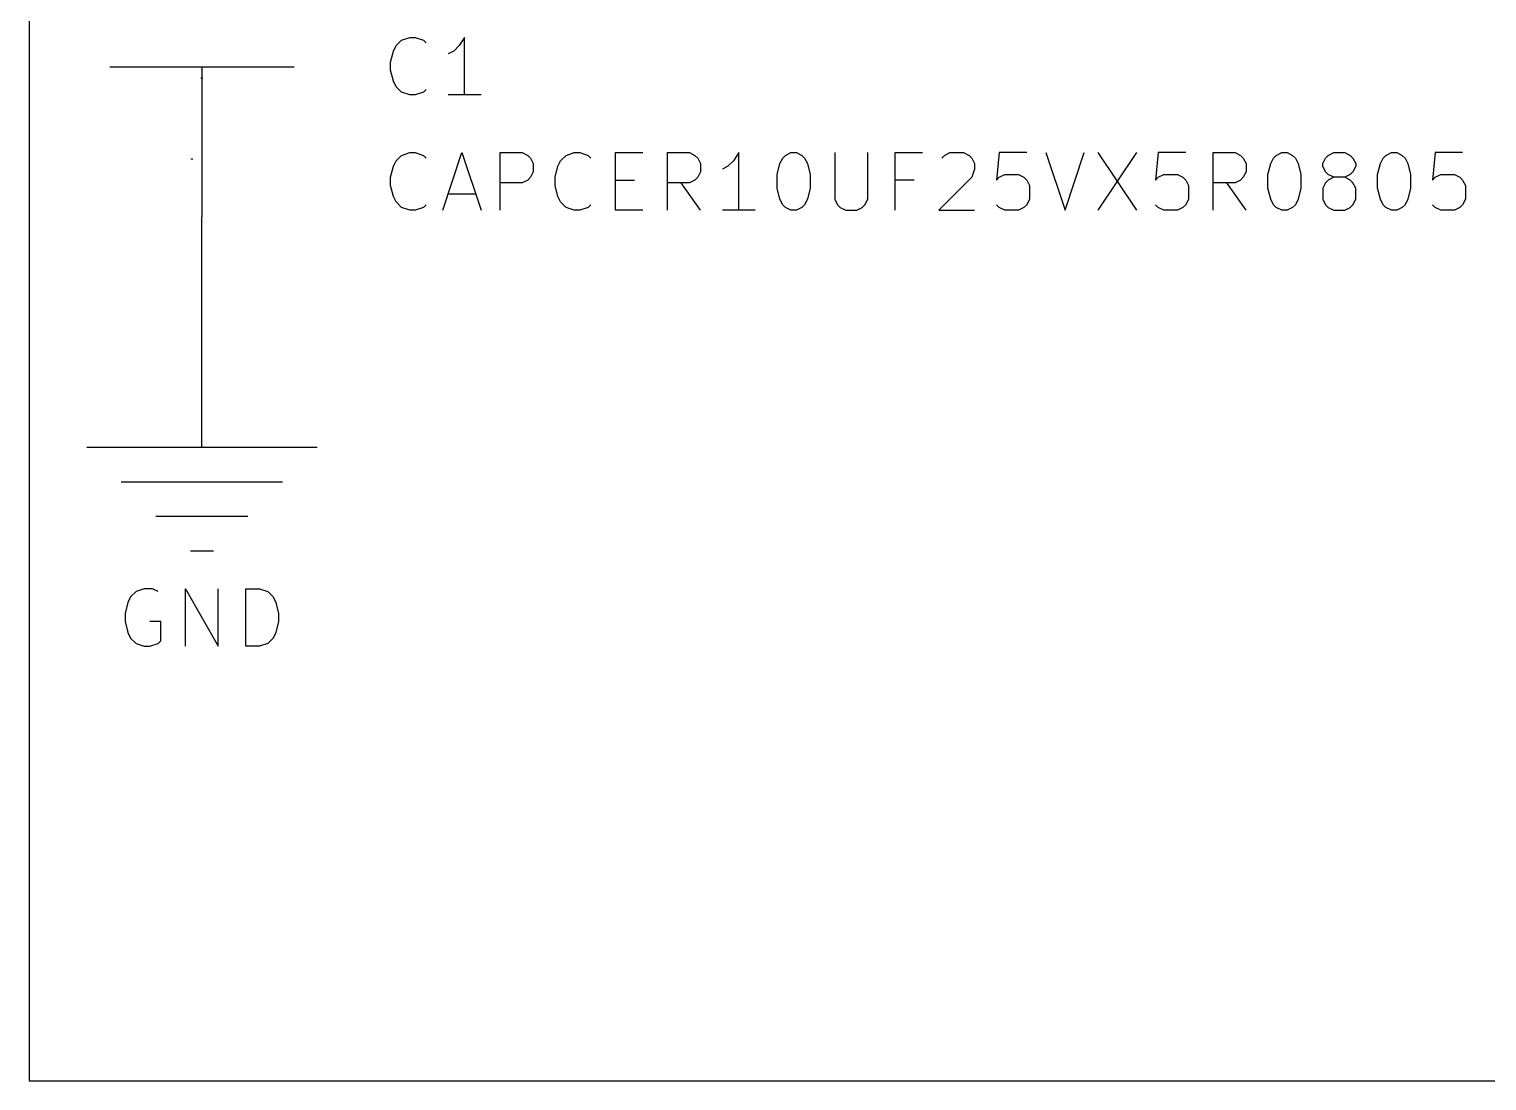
# Model space of a CAD drawing. Header units: millimetres. Extents: x 5 to 293, y -205 to -3.
# Drawn here: x 69.85 to 102, y -59.69 to -36.5 of the extents above; entities that cross this region are included whole.
import ezdxf

# ---------------------------------------------------------------- set-up
doc = ezdxf.new("R2010")
doc.units = ezdxf.units.MM
for name, color, linetype in [('GREENSIXTYFIVE', 129, 'CONTINUOUS'), ('LIGHTGREEN', 92, 'CONTINUOUS'), ('LIGHTMAGENTA', 212, 'CONTINUOUS'), ('LIGHTRED', 12, 'CONTINUOUS'), ('RED', 14, 'CONTINUOUS')]:
    doc.layers.add(name, color=color, linetype=linetype)

msp = doc.modelspace()

# ---------------------------------------------------------------- linework, layer by layer
at = {"layer": 'GREENSIXTYFIVE', "linetype": 'CONTINUOUS'}
for p, q in [((77.8835, -36.9868), (77.944, -36.8659)), ((77.8835, -36.9868), (77.944, -36.8659)), ((77.944, -36.8659), (78.065, -36.7449)), ((77.944, -36.8659), (78.065, -36.7449)), ((78.065, -36.7449), (78.2464, -36.6844)), ((78.065, -36.7449), (78.2464, -36.6844)), ((78.2464, -36.6844), (78.3673, -36.6844)), ((78.2464, -36.6844), (78.3673, -36.6844)), ((78.3673, -36.6844), (78.5488, -36.7449)), ((78.3673, -36.6844), (78.5488, -36.7449)), ((78.5488, -36.7449), (78.6092, -36.8054)), ((78.5488, -36.7449), (78.6092, -36.8054)), ((79.335, -36.8659), (79.214, -36.9868)), ((79.335, -36.8659), (79.214, -36.9868)), ((79.4559, -36.6844), (79.335, -36.8659)), ((79.4559, -36.6844), (79.335, -36.8659)), ((79.4559, -37.9544), (79.4559, -36.6844)), ((79.4559, -37.9544), (79.4559, -36.6844)), ((77.8231, -37.2287), (77.8835, -36.9868)), ((77.8231, -37.2287), (77.8835, -36.9868)), ((77.8231, -37.4101), (77.8231, -37.2287)), ((77.8231, -37.4101), (77.8231, -37.2287)), ((79.214, -36.9868), (79.0931, -37.0473)), ((79.214, -36.9868), (79.0931, -37.0473)), ((73.6464, -37.5774), (73.6476, -37.575)), ((73.6464, -37.5774), (73.6476, -37.575)), ((73.6464, -37.5835), (73.6464, -37.5774)), ((73.6464, -37.5835), (73.6464, -37.5774)), ((73.6476, -37.5859), (73.6464, -37.5835)), ((73.6476, -37.5859), (73.6464, -37.5835)), ((73.6476, -37.575), (73.6488, -37.5738)), ((73.6476, -37.575), (73.6488, -37.5738)), ((73.6488, -37.5871), (73.6476, -37.5859)), ((73.6488, -37.5871), (73.6476, -37.5859)), ((73.6488, -37.5738), (73.6512, -37.5726)), ((73.6488, -37.5738), (73.6512, -37.5726)), ((73.6512, -37.5726), (73.6536, -37.5726)), ((73.6512, -37.5726), (73.6536, -37.5726)), ((73.6536, -37.5726), (73.6572, -37.5738)), ((73.6536, -37.5726), (73.6572, -37.5738)), ((73.6572, -37.5738), (73.6718, -37.5883)), ((73.6572, -37.5738), (73.6718, -37.5883)), ((73.6718, -37.5883), (73.6718, -37.5726)), ((73.6718, -37.5883), (73.6718, -37.5726)), ((77.8835, -37.652), (77.8231, -37.4101)), ((77.8835, -37.652), (77.8231, -37.4101)), ((77.944, -37.773), (77.8835, -37.652)), ((77.944, -37.773), (77.8835, -37.652)), ((78.065, -37.894), (77.944, -37.773)), ((78.065, -37.894), (77.944, -37.773)), ((78.2464, -37.9544), (78.065, -37.894)), ((78.2464, -37.9544), (78.065, -37.894)), ((78.5488, -37.894), (78.3673, -37.9544)), ((78.5488, -37.894), (78.3673, -37.9544)), ((78.6092, -37.8335), (78.5488, -37.894)), ((78.6092, -37.8335), (78.5488, -37.894)), ((78.3673, -37.9544), (78.2464, -37.9544)), ((78.3673, -37.9544), (78.2464, -37.9544)), ((79.8188, -37.9544), (79.0931, -37.9544)), ((79.8188, -37.9544), (79.0931, -37.9544)), ((78.065, -39.2849), (78.2464, -39.2244)), ((78.065, -39.2849), (78.2464, -39.2244)), ((78.2464, -39.2244), (78.3673, -39.2244)), ((78.2464, -39.2244), (78.3673, -39.2244)), ((78.3673, -39.2244), (78.5488, -39.2849)), ((78.3673, -39.2244), (78.5488, -39.2849)), ((78.9721, -40.4944), (79.3954, -39.2244)), ((78.9721, -40.4944), (79.3954, -39.2244)), ((79.3954, -39.2244), (79.8188, -40.4944)), ((79.3954, -39.2244), (79.8188, -40.4944)), ((80.2421, -40.4944), (80.2421, -39.2244)), ((80.2421, -39.2244), (80.7259, -39.2244)), ((80.2421, -40.4944), (80.2421, -39.2244)), ((80.2421, -39.2244), (80.7259, -39.2244)), ((80.7259, -39.2244), (80.8469, -39.2849)), ((80.7259, -39.2244), (80.8469, -39.2849)), ((81.6936, -39.2849), (81.875, -39.2244)), ((81.6936, -39.2849), (81.875, -39.2244)), ((81.875, -39.2244), (81.9959, -39.2244)), ((81.875, -39.2244), (81.9959, -39.2244)), ((81.9959, -39.2244), (82.1774, -39.2849)), ((81.9959, -39.2244), (82.1774, -39.2849)), ((82.7821, -40.4944), (82.7821, -39.2244)), ((82.7821, -39.2244), (83.3869, -39.2244)), ((82.7821, -40.4944), (82.7821, -39.2244)), ((82.7821, -39.2244), (83.3869, -39.2244)), ((83.9311, -40.4944), (83.9311, -39.2244)), ((83.9311, -39.2244), (84.4149, -39.2244)), ((83.9311, -40.4944), (83.9311, -39.2244)), ((83.9311, -39.2244), (84.4149, -39.2244)), ((84.4149, -39.2244), (84.5359, -39.2849)), ((84.4149, -39.2244), (84.5359, -39.2849)), ((85.5035, -39.2244), (85.3826, -39.4059)), ((85.5035, -39.2244), (85.3826, -39.4059)), ((85.5035, -40.4944), (85.5035, -39.2244)), ((85.5035, -40.4944), (85.5035, -39.2244)), ((86.5316, -39.2849), (86.6525, -39.2244)), ((86.5316, -39.2849), (86.6525, -39.2244)), ((86.6525, -39.2244), (86.7735, -39.2244)), ((86.6525, -39.2244), (86.7735, -39.2244)), ((86.7735, -39.2244), (86.8944, -39.2849)), ((86.7735, -39.2244), (86.8944, -39.2849)), ((87.6201, -39.2244), (87.6201, -40.2525)), ((87.6201, -39.2244), (87.6201, -40.2525)), ((88.3458, -40.2525), (88.3458, -39.2244)), ((88.3458, -40.2525), (88.3458, -39.2244)), ((88.9506, -40.4944), (88.9506, -39.2244)), ((88.9506, -39.2244), (89.5554, -39.2244)), ((88.9506, -40.4944), (88.9506, -39.2244)), ((88.9506, -39.2244), (89.5554, -39.2244)), ((90.0392, -39.2849), (90.1602, -39.2244)), ((90.0392, -39.2849), (90.1602, -39.2244)), ((90.1602, -39.2244), (90.4626, -39.2244)), ((90.1602, -39.2244), (90.4626, -39.2244)), ((90.4626, -39.2244), (90.5835, -39.2849)), ((90.4626, -39.2244), (90.5835, -39.2849)), ((91.2487, -39.2244), (91.1883, -39.8292)), ((91.2487, -39.2244), (91.1883, -39.8292)), ((91.8535, -39.2244), (91.2487, -39.2244)), ((91.8535, -39.2244), (91.2487, -39.2244)), ((92.2768, -39.2244), (92.7001, -40.4944)), ((92.2768, -39.2244), (92.7001, -40.4944)), ((92.7001, -40.4944), (93.1235, -39.2244)), ((92.7001, -40.4944), (93.1235, -39.2244)), ((93.4259, -39.2244), (94.2725, -40.4944)), ((94.2725, -39.2244), (93.4259, -40.4944)), ((93.4259, -39.2244), (94.2725, -40.4944)), ((94.2725, -39.2244), (93.4259, -40.4944)), ((94.7563, -39.2244), (94.6959, -39.8292)), ((94.7563, -39.2244), (94.6959, -39.8292)), ((95.3611, -39.2244), (94.7563, -39.2244)), ((95.3611, -39.2244), (94.7563, -39.2244)), ((95.9658, -40.4944), (95.9658, -39.2244)), ((95.9658, -39.2244), (96.4496, -39.2244)), ((95.9658, -40.4944), (95.9658, -39.2244)), ((95.9658, -39.2244), (96.4496, -39.2244)), ((96.4496, -39.2244), (96.5706, -39.2849)), ((96.4496, -39.2244), (96.5706, -39.2849)), ((97.3568, -39.2849), (97.4777, -39.2244)), ((97.3568, -39.2849), (97.4777, -39.2244)), ((97.4777, -39.2244), (97.5987, -39.2244)), ((97.4777, -39.2244), (97.5987, -39.2244)), ((97.5987, -39.2244), (97.7196, -39.2849)), ((97.5987, -39.2244), (97.7196, -39.2849)), ((98.5058, -39.2849), (98.6268, -39.2244)), ((98.5058, -39.2849), (98.6268, -39.2244)), ((98.6268, -39.2244), (98.8687, -39.2244)), ((98.6268, -39.2244), (98.8687, -39.2244)), ((98.8687, -39.2244), (98.9896, -39.2849)), ((98.8687, -39.2244), (98.9896, -39.2849)), ((99.7758, -39.2849), (99.8967, -39.2244)), ((99.7758, -39.2849), (99.8967, -39.2244)), ((99.8967, -39.2244), (100.0177, -39.2244)), ((99.8967, -39.2244), (100.0177, -39.2244)), ((100.0177, -39.2244), (100.1386, -39.2849)), ((100.0177, -39.2244), (100.1386, -39.2849)), ((100.8643, -39.2244), (100.8039, -39.8292)), ((100.8643, -39.2244), (100.8039, -39.8292)), ((101.4691, -39.2244), (100.8643, -39.2244)), ((101.4691, -39.2244), (100.8643, -39.2244)), ((77.8231, -39.7687), (77.8835, -39.5268)), ((77.8231, -39.7687), (77.8835, -39.5268)), ((77.8835, -39.5268), (77.944, -39.4059)), ((77.8835, -39.5268), (77.944, -39.4059)), ((77.944, -39.4059), (78.065, -39.2849)), ((77.944, -39.4059), (78.065, -39.2849)), ((78.5488, -39.2849), (78.6092, -39.3454)), ((78.5488, -39.2849), (78.6092, -39.3454)), ((80.8469, -39.2849), (80.9074, -39.3454)), ((80.8469, -39.2849), (80.9074, -39.3454)), ((80.9074, -39.3454), (80.9678, -39.4663)), ((80.9074, -39.3454), (80.9678, -39.4663)), ((80.9678, -39.4663), (80.9678, -39.6478)), ((80.9678, -39.4663), (80.9678, -39.6478)), ((81.4517, -39.7687), (81.5121, -39.5268)), ((81.4517, -39.7687), (81.5121, -39.5268)), ((81.5121, -39.5268), (81.5726, -39.4059)), ((81.5121, -39.5268), (81.5726, -39.4059)), ((81.5726, -39.4059), (81.6936, -39.2849)), ((81.5726, -39.4059), (81.6936, -39.2849)), ((82.1774, -39.2849), (82.2378, -39.3454)), ((82.1774, -39.2849), (82.2378, -39.3454)), ((84.5359, -39.2849), (84.5964, -39.3454)), ((84.5359, -39.2849), (84.5964, -39.3454)), ((84.5964, -39.3454), (84.6568, -39.4663)), ((84.5964, -39.3454), (84.6568, -39.4663)), ((84.6568, -39.4663), (84.6568, -39.6478)), ((84.6568, -39.4663), (84.6568, -39.6478)), ((85.2616, -39.5268), (85.1407, -39.5873)), ((85.2616, -39.5268), (85.1407, -39.5873)), ((85.3826, -39.4059), (85.2616, -39.5268)), ((85.3826, -39.4059), (85.2616, -39.5268)), ((86.3502, -39.7082), (86.4106, -39.4663)), ((86.3502, -39.7082), (86.4106, -39.4663)), ((86.4106, -39.4663), (86.4711, -39.3454)), ((86.4106, -39.4663), (86.4711, -39.3454)), ((86.4711, -39.3454), (86.5316, -39.2849)), ((86.4711, -39.3454), (86.5316, -39.2849)), ((86.8944, -39.2849), (86.9549, -39.3454)), ((86.8944, -39.2849), (86.9549, -39.3454)), ((86.9549, -39.3454), (87.0154, -39.4663)), ((86.9549, -39.3454), (87.0154, -39.4663)), ((87.0154, -39.4663), (87.0759, -39.7082)), ((87.0154, -39.4663), (87.0759, -39.7082)), ((89.9788, -39.3454), (90.0392, -39.2849)), ((89.9788, -39.3454), (90.0392, -39.2849)), ((90.5835, -39.2849), (90.644, -39.3454)), ((90.5835, -39.2849), (90.644, -39.3454)), ((90.644, -39.3454), (90.7045, -39.4663)), ((90.644, -39.3454), (90.7045, -39.4663)), ((90.7045, -39.4663), (90.7045, -39.5873)), ((90.7045, -39.4663), (90.7045, -39.5873)), ((96.5706, -39.2849), (96.6311, -39.3454)), ((96.5706, -39.2849), (96.6311, -39.3454)), ((96.6311, -39.3454), (96.6915, -39.4663)), ((96.6311, -39.3454), (96.6915, -39.4663)), ((96.6915, -39.4663), (96.6915, -39.6478)), ((96.6915, -39.4663), (96.6915, -39.6478)), ((97.1754, -39.7082), (97.2358, -39.4663)), ((97.1754, -39.7082), (97.2358, -39.4663)), ((97.2358, -39.4663), (97.2963, -39.3454)), ((97.2358, -39.4663), (97.2963, -39.3454)), ((97.2963, -39.3454), (97.3568, -39.2849)), ((97.2963, -39.3454), (97.3568, -39.2849)), ((97.7196, -39.2849), (97.7801, -39.3454)), ((97.7196, -39.2849), (97.7801, -39.3454)), ((97.7801, -39.3454), (97.8406, -39.4663)), ((97.7801, -39.3454), (97.8406, -39.4663)), ((97.8406, -39.4663), (97.9011, -39.7082)), ((97.8406, -39.4663), (97.9011, -39.7082)), ((98.3849, -39.4663), (98.4453, -39.3454)), ((98.3849, -39.4663), (98.4453, -39.3454)), ((98.3849, -39.5268), (98.3849, -39.4663)), ((98.3849, -39.5268), (98.3849, -39.4663)), ((98.4453, -39.6478), (98.3849, -39.5268)), ((98.4453, -39.6478), (98.3849, -39.5268)), ((98.4453, -39.3454), (98.5058, -39.2849)), ((98.4453, -39.3454), (98.5058, -39.2849)), ((98.9896, -39.2849), (99.0501, -39.3454)), ((98.9896, -39.2849), (99.0501, -39.3454)), ((99.0501, -39.3454), (99.1106, -39.4663)), ((99.0501, -39.3454), (99.1106, -39.4663)), ((99.1106, -39.5268), (99.0501, -39.6478)), ((99.1106, -39.5268), (99.0501, -39.6478)), ((99.1106, -39.4663), (99.1106, -39.5268)), ((99.1106, -39.4663), (99.1106, -39.5268)), ((99.5944, -39.7082), (99.6548, -39.4663)), ((99.5944, -39.7082), (99.6548, -39.4663)), ((99.6548, -39.4663), (99.7153, -39.3454)), ((99.6548, -39.4663), (99.7153, -39.3454)), ((99.7153, -39.3454), (99.7758, -39.2849)), ((99.7153, -39.3454), (99.7758, -39.2849)), ((100.1386, -39.2849), (100.1991, -39.3454)), ((100.1386, -39.2849), (100.1991, -39.3454)), ((100.1991, -39.3454), (100.2596, -39.4663)), ((100.1991, -39.3454), (100.2596, -39.4663)), ((100.2596, -39.4663), (100.3201, -39.7082)), ((100.2596, -39.4663), (100.3201, -39.7082)), ((77.8231, -39.9501), (77.8231, -39.7687)), ((77.8231, -39.9501), (77.8231, -39.7687)), ((80.8469, -39.8292), (80.7259, -39.8897)), ((80.8469, -39.8292), (80.7259, -39.8897)), ((80.9074, -39.7687), (80.8469, -39.8292)), ((80.9074, -39.7687), (80.8469, -39.8292)), ((80.9678, -39.6478), (80.9074, -39.7687)), ((80.9678, -39.6478), (80.9074, -39.7687)), ((81.4517, -39.9501), (81.4517, -39.7687)), ((81.4517, -39.9501), (81.4517, -39.7687)), ((82.7821, -39.8292), (83.2055, -39.8292)), ((82.7821, -39.8292), (83.2055, -39.8292)), ((84.5359, -39.8292), (84.4149, -39.8897)), ((84.5359, -39.8292), (84.4149, -39.8897)), ((84.5964, -39.7687), (84.5359, -39.8292)), ((84.5964, -39.7687), (84.5359, -39.8292)), ((84.6568, -39.6478), (84.5964, -39.7687)), ((84.6568, -39.6478), (84.5964, -39.7687)), ((86.3502, -40.0106), (86.3502, -39.7082)), ((86.3502, -40.0106), (86.3502, -39.7082)), ((87.0759, -39.7082), (87.0759, -40.0106)), ((87.0759, -39.7082), (87.0759, -40.0106)), ((89.374, -39.8292), (88.9506, -39.8292)), ((89.374, -39.8292), (88.9506, -39.8292)), ((90.644, -39.7687), (89.9183, -40.4944)), ((90.644, -39.7687), (89.9183, -40.4944)), ((90.7045, -39.5873), (90.644, -39.7687)), ((90.7045, -39.5873), (90.644, -39.7687)), ((91.1883, -39.8292), (91.2487, -39.7687)), ((91.1883, -39.8292), (91.2487, -39.7687)), ((91.2487, -39.7687), (91.3697, -39.7082)), ((91.2487, -39.7687), (91.3697, -39.7082)), ((91.3697, -39.7082), (91.6721, -39.7082)), ((91.3697, -39.7082), (91.6721, -39.7082)), ((91.6721, -39.7082), (91.793, -39.7687)), ((91.6721, -39.7082), (91.793, -39.7687)), ((91.793, -39.7687), (91.8535, -39.8292)), ((91.793, -39.7687), (91.8535, -39.8292)), ((91.8535, -39.8292), (91.914, -39.9501)), ((91.8535, -39.8292), (91.914, -39.9501)), ((94.6959, -39.8292), (94.7563, -39.7687)), ((94.6959, -39.8292), (94.7563, -39.7687)), ((94.7563, -39.7687), (94.8773, -39.7082)), ((94.7563, -39.7687), (94.8773, -39.7082)), ((94.8773, -39.7082), (95.1797, -39.7082)), ((94.8773, -39.7082), (95.1797, -39.7082)), ((95.1797, -39.7082), (95.3006, -39.7687)), ((95.1797, -39.7082), (95.3006, -39.7687)), ((95.3006, -39.7687), (95.3611, -39.8292)), ((95.3006, -39.7687), (95.3611, -39.8292)), ((95.3611, -39.8292), (95.4216, -39.9501)), ((95.3611, -39.8292), (95.4216, -39.9501)), ((96.5706, -39.8292), (96.4496, -39.8897)), ((96.5706, -39.8292), (96.4496, -39.8897)), ((96.6311, -39.7687), (96.5706, -39.8292)), ((96.6311, -39.7687), (96.5706, -39.8292)), ((96.6915, -39.6478), (96.6311, -39.7687)), ((96.6915, -39.6478), (96.6311, -39.7687)), ((97.1754, -40.0106), (97.1754, -39.7082)), ((97.1754, -40.0106), (97.1754, -39.7082)), ((97.9011, -39.7082), (97.9011, -40.0106)), ((97.9011, -39.7082), (97.9011, -40.0106)), ((98.5058, -39.7082), (98.4453, -39.6478)), ((98.5058, -39.7082), (98.4453, -39.6478)), ((98.5058, -39.8292), (98.4453, -39.8897)), ((98.5058, -39.8292), (98.4453, -39.8897)), ((98.6268, -39.7687), (98.5058, -39.7082)), ((98.6268, -39.7687), (98.5058, -39.7082)), ((98.6268, -39.7687), (98.5058, -39.8292)), ((98.6268, -39.7687), (98.5058, -39.8292)), ((98.8687, -39.7687), (98.6268, -39.7687)), ((98.8687, -39.7687), (98.6268, -39.7687)), ((98.9896, -39.7082), (98.8687, -39.7687)), ((98.9896, -39.7082), (98.8687, -39.7687)), ((98.9896, -39.8292), (98.8687, -39.7687)), ((98.9896, -39.8292), (98.8687, -39.7687)), ((99.0501, -39.6478), (98.9896, -39.7082)), ((99.0501, -39.6478), (98.9896, -39.7082)), ((99.0501, -39.8897), (98.9896, -39.8292)), ((99.0501, -39.8897), (98.9896, -39.8292)), ((99.5944, -40.0106), (99.5944, -39.7082)), ((99.5944, -40.0106), (99.5944, -39.7082)), ((100.3201, -39.7082), (100.3201, -40.0106)), ((100.3201, -39.7082), (100.3201, -40.0106)), ((100.8039, -39.8292), (100.8643, -39.7687)), ((100.8039, -39.8292), (100.8643, -39.7687)), ((100.8643, -39.7687), (100.9853, -39.7082)), ((100.8643, -39.7687), (100.9853, -39.7082)), ((100.9853, -39.7082), (101.2877, -39.7082)), ((100.9853, -39.7082), (101.2877, -39.7082)), ((101.2877, -39.7082), (101.4086, -39.7687)), ((101.2877, -39.7082), (101.4086, -39.7687)), ((101.4086, -39.7687), (101.4691, -39.8292)), ((101.4086, -39.7687), (101.4691, -39.8292)), ((101.4691, -39.8292), (101.5296, -39.9501)), ((101.4691, -39.8292), (101.5296, -39.9501)), ((77.8835, -40.192), (77.8231, -39.9501)), ((77.8835, -40.192), (77.8231, -39.9501)), ((79.0931, -40.1316), (79.6978, -40.1316)), ((79.0931, -40.1316), (79.6978, -40.1316)), ((80.7259, -39.8897), (80.2421, -39.8897)), ((80.7259, -39.8897), (80.2421, -39.8897)), ((81.5121, -40.192), (81.4517, -39.9501)), ((81.5121, -40.192), (81.4517, -39.9501)), ((84.4149, -39.8897), (83.9311, -39.8897)), ((84.4149, -39.8897), (83.9311, -39.8897)), ((84.6568, -40.4944), (84.2335, -39.8897)), ((84.6568, -40.4944), (84.2335, -39.8897)), ((86.4106, -40.2525), (86.3502, -40.0106)), ((86.4106, -40.2525), (86.3502, -40.0106)), ((87.0759, -40.0106), (87.0154, -40.2525)), ((87.0759, -40.0106), (87.0154, -40.2525)), ((91.914, -39.9501), (91.914, -40.2525)), ((91.914, -39.9501), (91.914, -40.2525)), ((95.4216, -39.9501), (95.4216, -40.2525)), ((95.4216, -39.9501), (95.4216, -40.2525)), ((96.4496, -39.8897), (95.9658, -39.8897)), ((96.4496, -39.8897), (95.9658, -39.8897)), ((96.6915, -40.4944), (96.2682, -39.8897)), ((96.6915, -40.4944), (96.2682, -39.8897)), ((97.2358, -40.2525), (97.1754, -40.0106)), ((97.2358, -40.2525), (97.1754, -40.0106)), ((97.9011, -40.0106), (97.8406, -40.2525)), ((97.9011, -40.0106), (97.8406, -40.2525)), ((98.4453, -39.8897), (98.3849, -40.0106)), ((98.4453, -39.8897), (98.3849, -40.0106)), ((98.3849, -40.0106), (98.3849, -40.2525)), ((98.3849, -40.0106), (98.3849, -40.2525)), ((99.1106, -40.0106), (99.0501, -39.8897)), ((99.1106, -40.0106), (99.0501, -39.8897)), ((99.1106, -40.2525), (99.1106, -40.0106)), ((99.1106, -40.2525), (99.1106, -40.0106)), ((99.6548, -40.2525), (99.5944, -40.0106)), ((99.6548, -40.2525), (99.5944, -40.0106)), ((100.3201, -40.0106), (100.2596, -40.2525)), ((100.3201, -40.0106), (100.2596, -40.2525)), ((101.5296, -39.9501), (101.5296, -40.2525)), ((101.5296, -39.9501), (101.5296, -40.2525)), ((77.944, -40.313), (77.8835, -40.192)), ((77.944, -40.313), (77.8835, -40.192)), ((78.065, -40.434), (77.944, -40.313)), ((78.065, -40.434), (77.944, -40.313)), ((78.2464, -40.4944), (78.065, -40.434)), ((78.2464, -40.4944), (78.065, -40.434)), ((78.3673, -40.4944), (78.2464, -40.4944)), ((78.3673, -40.4944), (78.2464, -40.4944)), ((78.5488, -40.434), (78.3673, -40.4944)), ((78.5488, -40.434), (78.3673, -40.4944)), ((78.6092, -40.3735), (78.5488, -40.434)), ((78.6092, -40.3735), (78.5488, -40.434)), ((81.5726, -40.313), (81.5121, -40.192)), ((81.5726, -40.313), (81.5121, -40.192)), ((81.6936, -40.434), (81.5726, -40.313)), ((81.6936, -40.434), (81.5726, -40.313)), ((81.875, -40.4944), (81.6936, -40.434)), ((81.875, -40.4944), (81.6936, -40.434)), ((81.9959, -40.4944), (81.875, -40.4944)), ((81.9959, -40.4944), (81.875, -40.4944)), ((82.1774, -40.434), (81.9959, -40.4944)), ((82.1774, -40.434), (81.9959, -40.4944)), ((82.2378, -40.3735), (82.1774, -40.434)), ((82.2378, -40.3735), (82.1774, -40.434)), ((83.3869, -40.4944), (82.7821, -40.4944)), ((83.3869, -40.4944), (82.7821, -40.4944)), ((85.8664, -40.4944), (85.1407, -40.4944)), ((85.8664, -40.4944), (85.1407, -40.4944)), ((86.4711, -40.3735), (86.4106, -40.2525)), ((86.4711, -40.3735), (86.4106, -40.2525)), ((86.5316, -40.434), (86.4711, -40.3735)), ((86.5316, -40.434), (86.4711, -40.3735)), ((86.6525, -40.4944), (86.5316, -40.434)), ((86.6525, -40.4944), (86.5316, -40.434)), ((86.7735, -40.4944), (86.6525, -40.4944)), ((86.7735, -40.4944), (86.6525, -40.4944)), ((86.8944, -40.434), (86.7735, -40.4944)), ((86.8944, -40.434), (86.7735, -40.4944)), ((86.9549, -40.3735), (86.8944, -40.434)), ((86.9549, -40.3735), (86.8944, -40.434)), ((87.0154, -40.2525), (86.9549, -40.3735)), ((87.0154, -40.2525), (86.9549, -40.3735)), ((87.6201, -40.2525), (87.6806, -40.3735)), ((87.6201, -40.2525), (87.6806, -40.3735)), ((87.6806, -40.3735), (87.7411, -40.434)), ((87.6806, -40.3735), (87.7411, -40.434)), ((87.7411, -40.434), (87.862, -40.4944)), ((87.7411, -40.434), (87.862, -40.4944)), ((87.862, -40.4944), (88.1039, -40.4944)), ((87.862, -40.4944), (88.1039, -40.4944)), ((88.1039, -40.4944), (88.2249, -40.434)), ((88.1039, -40.4944), (88.2249, -40.434)), ((88.2249, -40.434), (88.2854, -40.3735)), ((88.2249, -40.434), (88.2854, -40.3735)), ((88.2854, -40.3735), (88.3458, -40.2525)), ((88.2854, -40.3735), (88.3458, -40.2525)), ((89.9183, -40.4944), (90.7045, -40.4944)), ((89.9183, -40.4944), (90.7045, -40.4944)), ((91.2487, -40.434), (91.1883, -40.3735)), ((91.2487, -40.434), (91.1883, -40.3735)), ((91.3697, -40.4944), (91.2487, -40.434)), ((91.3697, -40.4944), (91.2487, -40.434)), ((91.6721, -40.4944), (91.3697, -40.4944)), ((91.6721, -40.4944), (91.3697, -40.4944)), ((91.793, -40.434), (91.6721, -40.4944)), ((91.793, -40.434), (91.6721, -40.4944)), ((91.8535, -40.3735), (91.793, -40.434)), ((91.8535, -40.3735), (91.793, -40.434)), ((91.914, -40.2525), (91.8535, -40.3735)), ((91.914, -40.2525), (91.8535, -40.3735)), ((94.7563, -40.434), (94.6959, -40.3735)), ((94.7563, -40.434), (94.6959, -40.3735)), ((94.8773, -40.4944), (94.7563, -40.434)), ((94.8773, -40.4944), (94.7563, -40.434)), ((95.1797, -40.4944), (94.8773, -40.4944)), ((95.1797, -40.4944), (94.8773, -40.4944)), ((95.3006, -40.434), (95.1797, -40.4944)), ((95.3006, -40.434), (95.1797, -40.4944)), ((95.3611, -40.3735), (95.3006, -40.434)), ((95.3611, -40.3735), (95.3006, -40.434)), ((95.4216, -40.2525), (95.3611, -40.3735)), ((95.4216, -40.2525), (95.3611, -40.3735)), ((97.2963, -40.3735), (97.2358, -40.2525)), ((97.2963, -40.3735), (97.2358, -40.2525)), ((97.3568, -40.434), (97.2963, -40.3735)), ((97.3568, -40.434), (97.2963, -40.3735)), ((97.4777, -40.4944), (97.3568, -40.434)), ((97.4777, -40.4944), (97.3568, -40.434)), ((97.5987, -40.4944), (97.4777, -40.4944)), ((97.5987, -40.4944), (97.4777, -40.4944)), ((97.7196, -40.434), (97.5987, -40.4944)), ((97.7196, -40.434), (97.5987, -40.4944)), ((97.7801, -40.3735), (97.7196, -40.434)), ((97.7801, -40.3735), (97.7196, -40.434)), ((97.8406, -40.2525), (97.7801, -40.3735)), ((97.8406, -40.2525), (97.7801, -40.3735)), ((98.3849, -40.2525), (98.4453, -40.3735)), ((98.3849, -40.2525), (98.4453, -40.3735)), ((98.4453, -40.3735), (98.5058, -40.434)), ((98.4453, -40.3735), (98.5058, -40.434)), ((98.5058, -40.434), (98.6268, -40.4944)), ((98.5058, -40.434), (98.6268, -40.4944)), ((98.6268, -40.4944), (98.8687, -40.4944)), ((98.6268, -40.4944), (98.8687, -40.4944)), ((98.8687, -40.4944), (98.9896, -40.434)), ((98.8687, -40.4944), (98.9896, -40.434)), ((98.9896, -40.434), (99.0501, -40.3735)), ((98.9896, -40.434), (99.0501, -40.3735)), ((99.0501, -40.3735), (99.1106, -40.2525)), ((99.0501, -40.3735), (99.1106, -40.2525)), ((99.7153, -40.3735), (99.6548, -40.2525)), ((99.7153, -40.3735), (99.6548, -40.2525)), ((99.7758, -40.434), (99.7153, -40.3735)), ((99.7758, -40.434), (99.7153, -40.3735)), ((99.8967, -40.4944), (99.7758, -40.434)), ((99.8967, -40.4944), (99.7758, -40.434)), ((100.0177, -40.4944), (99.8967, -40.4944)), ((100.0177, -40.4944), (99.8967, -40.4944)), ((100.1386, -40.434), (100.0177, -40.4944)), ((100.1386, -40.434), (100.0177, -40.4944)), ((100.1991, -40.3735), (100.1386, -40.434)), ((100.1991, -40.3735), (100.1386, -40.434)), ((100.2596, -40.2525), (100.1991, -40.3735)), ((100.2596, -40.2525), (100.1991, -40.3735)), ((100.8643, -40.434), (100.8039, -40.3735)), ((100.8643, -40.434), (100.8039, -40.3735)), ((100.9853, -40.4944), (100.8643, -40.434)), ((100.9853, -40.4944), (100.8643, -40.434)), ((101.2877, -40.4944), (100.9853, -40.4944)), ((101.2877, -40.4944), (100.9853, -40.4944)), ((101.4086, -40.434), (101.2877, -40.4944)), ((101.4086, -40.434), (101.2877, -40.4944)), ((101.4691, -40.3735), (101.4086, -40.434)), ((101.4691, -40.3735), (101.4086, -40.434)), ((101.5296, -40.2525), (101.4691, -40.3735)), ((101.5296, -40.2525), (101.4691, -40.3735)), ((72.39, -48.8392), (72.2086, -48.8997)), ((72.5714, -48.8392), (72.39, -48.8392)), ((72.6924, -48.8997), (72.5714, -48.8392)), ((73.2971, -50.1092), (73.2971, -48.8392)), ((73.2971, -48.8392), (74.0228, -50.1092)), ((74.0228, -50.1092), (74.0228, -48.8392)), ((74.6276, -50.1092), (74.6276, -48.8392)), ((74.6276, -48.8392), (74.93, -48.8392)), ((74.93, -48.8392), (75.1114, -48.8997)), ((72.0271, -49.1416), (71.9667, -49.3835)), ((72.0876, -49.0207), (72.0271, -49.1416)), ((72.2086, -48.8997), (72.0876, -49.0207)), ((75.1114, -48.8997), (75.2324, -49.0207)), ((75.2324, -49.0207), (75.2929, -49.1416)), ((75.2929, -49.1416), (75.3533, -49.3835)), ((71.9667, -49.3835), (71.9667, -49.5649)), ((75.3533, -49.3835), (75.3533, -49.5649)), ((71.9667, -49.5649), (72.0271, -49.8068)), ((72.0271, -49.8068), (72.0876, -49.9278)), ((72.7528, -49.5649), (72.5109, -49.5649)), ((72.7528, -49.9883), (72.7528, -49.5649)), ((75.2929, -49.8068), (75.2324, -49.9278)), ((75.3533, -49.5649), (75.2929, -49.8068)), ((72.0876, -49.9278), (72.2086, -50.0488)), ((72.2086, -50.0488), (72.39, -50.1092)), ((72.39, -50.1092), (72.5109, -50.1092)), ((72.5109, -50.1092), (72.6924, -50.0488)), ((72.6924, -50.0488), (72.7528, -49.9883)), ((74.93, -50.1092), (74.6276, -50.1092)), ((75.1114, -50.0488), (74.93, -50.1092)), ((75.2324, -49.9278), (75.1114, -50.0488))]:
    msp.add_line(p, q, dxfattribs=at)
at = {"layer": 'LIGHTGREEN', "linetype": 'CONTINUOUS'}
msp.add_line((73.66, -43.18), (73.66, -40.64), dxfattribs=at)
at = {"layer": 'LIGHTMAGENTA', "linetype": 'CONTINUOUS'}
for p, q in [((69.85, -5.08), (69.85, -59.69)), ((69.85, -59.69), (180.848, -59.69))]:
    msp.add_line(p, q, dxfattribs=at)
at = {"layer": 'LIGHTRED', "linetype": 'CONTINUOUS'}
for p, q in [((73.4283, -39.3675), (73.4295, -39.3651)), ((73.4283, -39.3675), (73.4295, -39.3651)), ((73.4283, -39.3736), (73.4283, -39.3675)), ((73.4283, -39.3736), (73.4283, -39.3675)), ((73.4295, -39.376), (73.4283, -39.3736)), ((73.4295, -39.376), (73.4283, -39.3736)), ((73.4295, -39.3651), (73.4307, -39.3639)), ((73.4295, -39.3651), (73.4307, -39.3639)), ((73.4307, -39.3772), (73.4295, -39.376)), ((73.4307, -39.3772), (73.4295, -39.376)), ((73.4307, -39.3639), (73.4331, -39.3627)), ((73.4307, -39.3639), (73.4331, -39.3627)), ((73.4331, -39.3627), (73.4355, -39.3627)), ((73.4331, -39.3627), (73.4355, -39.3627)), ((73.4355, -39.3627), (73.4391, -39.3639)), ((73.4355, -39.3627), (73.4391, -39.3639)), ((73.4391, -39.3639), (73.4537, -39.3784)), ((73.4391, -39.3639), (73.4537, -39.3784)), ((73.4537, -39.3784), (73.4537, -39.3627)), ((73.4537, -39.3784), (73.4537, -39.3627))]:
    msp.add_line(p, q, dxfattribs=at)
at = {"layer": 'RED', "linetype": 'CONTINUOUS'}
for p, q in [((75.692, -37.338), (71.628, -37.338)), ((73.66, -37.338), (73.66, -38.1)), ((73.66, -38.1), (73.66, -40.64)), ((73.66, -38.1), (73.66, -40.64)), ((73.66, -45.72), (73.66, -43.18)), ((71.12, -45.72), (76.2, -45.72)), ((71.882, -46.482), (75.438, -46.482)), ((72.644, -47.244), (74.676, -47.244)), ((73.406, -48.006), (73.914, -48.006))]:
    msp.add_line(p, q, dxfattribs=at)

doc.saveas('drawing.dxf')
